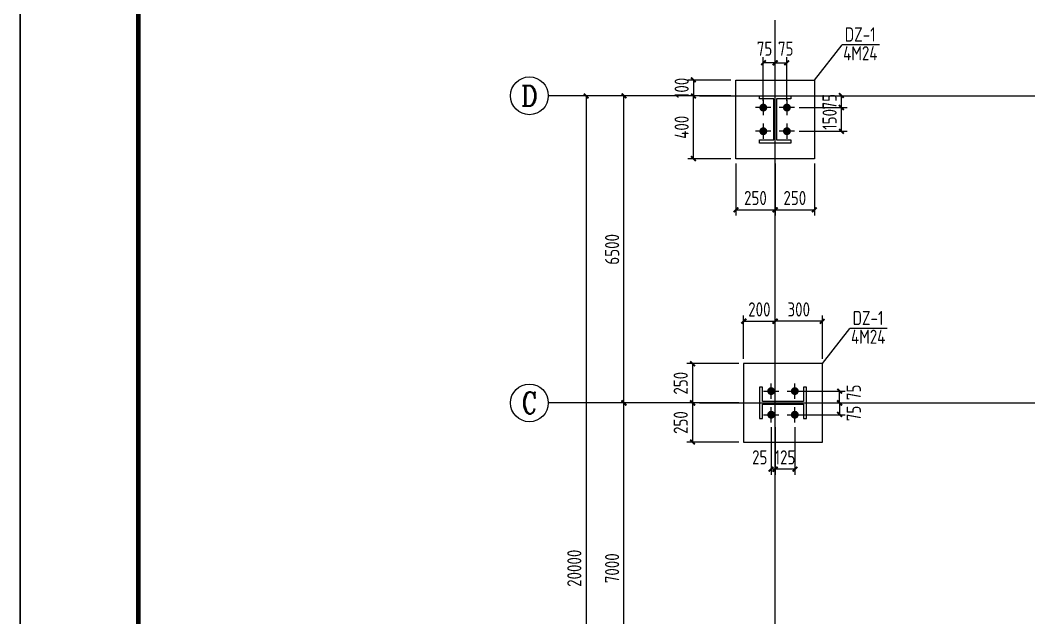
# Model space of a CAD drawing. Header units: millimetres. Extents: x 866561 to 876967, y 40200 to 44891.
# Drawn here: x 868454 to 868667.5, y 40552.2 to 40678.6 of the extents above; entities that cross this region are included whole.
import ezdxf
from ezdxf.enums import TextEntityAlignment as Align

# ---------------------------------------------------------------- set-up
doc = ezdxf.new("R2010")
doc.units = ezdxf.units.MM
doc.header["$LTSCALE"] = 1000
doc.header["$MEASUREMENT"] = 0
doc.linetypes.add('DOTE', pattern=[2.42, 2, -0.2, 0.02, -0.2])
for name, color, linetype in [('AXIS', 3, 'Continuous'), ('AXIS_TEXT', 7, 'Continuous'), ('DIM', 7, 'Continuous'), ('DOTE', 1, 'DOTE'), ('M_Prof', 2, 'Continuous'), ('柱集中标注', 2, 'Continuous'), ('标注', 7, 'Continuous'), ('檩条', 34, 'Continuous')]:
    doc.layers.add(name, color=color, linetype=linetype)
doc.styles.add('_TCH_AXIS', font='COMPLEX', dxfattribs={"bigfont": 'GBCBIG'})
doc.styles.add('COMPLEX', font='COMPLEX')
doc.styles.add('GBHZ', font='gbenor.shx', dxfattribs={"width": 0.9, "bigfont": 'gbcbig.shx'})
doc.dimstyles.new('Y100', dxfattribs={"dimscale": 0, "dimtxt": 3, "dimasz": 0.01, "dimexe": 1.2, "dimexo": 2, "dimgap": 1, "dimtad": 1, "dimdec": 0, "dimlfac": 100, "dimzin": 0, "dimdsep": 46, "dimtxsty": 'GBHZ', "dimblk": 'DX', "dimcen": 0.09, "dimdle": 1, "dimclrd": 7, "dimclre": 7, "dimclrt": 7, "dimadec": 0, "dimazin": 0, "dimtfac": 1, "dimtdec": 0, "dimtix": 1, "dimtmove": 2, "dimatfit": 3, "dimldrblk": 'DX', "dimfxl": 0, "dimtolj": 1, "dimtzin": 0, "dimarcsym": 0})
doc.dimstyles.new('Y30', dxfattribs={"dimscale": 0, "dimtxt": 3, "dimasz": 0.01, "dimexe": 1.2, "dimexo": 1, "dimgap": 1, "dimtad": 1, "dimdec": 0, "dimlfac": 30, "dimzin": 0, "dimdsep": 46, "dimtxsty": 'GBHZ', "dimblk1": 'DX', "dimblk2": 'DX', "dimsah": 1, "dimcen": 0.09, "dimdle": 1, "dimadec": 0, "dimazin": 0, "dimtfac": 1, "dimtdec": 0, "dimtix": 1, "dimtmove": 2, "dimatfit": 3, "dimldrblk": 'DX', "dimfxl": 0, "dimtolj": 1, "dimtzin": 0, "dimarcsym": 0})

# ---------------------------------------------------------------- blocks, each defined once
blk = doc.blocks.new('_AXISO')
blk.add_circle((0, 0), 0.5)
at = {"layer": 'AXIS_TEXT', "style": 'COMPLEX', "width": 1.041667}
blk.add_attdef('A', text='', height=0.56, dxfattribs=at).set_placement((-0.25, -0.28), (0.25, -0.28), align=Align.FIT)
blk = doc.blocks.new('DX')
at = {"color": 0, "linetype": 'ByBlock', "const_width": 40}
blk.add_lwpolyline([(-54, -51), (46, 49)], dxfattribs=at)
blk = doc.blocks.new('*D216')
at = {"layer": 'Defpoints', "color": 0, "transparency": 16777216}
for p in [(868581.77, 40597.64), (868597.77, 40597.64), (868597.77, 40527.64)]:
    blk.add_point(p, dxfattribs=at)
at = {"layer": 'dim', "color": 7, "lineweight": -2, "transparency": 16777216}
for p, q in [((868595.77, 40597.64), (868580.57, 40597.64)), ((868581.77, 40527.65), (868581.77, 40597.63)), ((868595.77, 40527.64), (868580.57, 40527.64))]:
    blk.add_line(p, q, dxfattribs=at)
at = {"layer": 'dim', "color": 7, "lineweight": -2, "transparency": 16777216, "xscale": 0.01, "yscale": 0.01, "zscale": 0.01}
for p, rotation in [((868581.77, 40597.64), 90), ((868581.77, 40527.64), 270)]:
    blk.add_blockref('DX', p, dxfattribs=dict(at, rotation=rotation))
at = {"layer": 'dim', "color": 7, "transparency": 16777216, "insert": (868579.27, 40562.64), "char_height": 3, "attachment_point": 5, "rotation": 90, "style": 'GBHZ'}
blk.add_mtext('\\A1;7000', dxfattribs=at)
blk = doc.blocks.new('*D217')
at = {"layer": 'Defpoints', "color": 0, "transparency": 16777216}
for p in [(868581.77, 40662.64), (868597.77, 40662.64), (868597.77, 40597.64)]:
    blk.add_point(p, dxfattribs=at)
at = {"layer": 'dim', "color": 7, "lineweight": -2, "transparency": 16777216}
for p, q in [((868595.77, 40662.64), (868580.57, 40662.64)), ((868581.77, 40597.65), (868581.77, 40662.63)), ((868595.77, 40597.64), (868580.57, 40597.64))]:
    blk.add_line(p, q, dxfattribs=at)
at = {"layer": 'dim', "color": 7, "lineweight": -2, "transparency": 16777216, "xscale": 0.01, "yscale": 0.01, "zscale": 0.01}
for p, rotation in [((868581.77, 40662.64), 90), ((868581.77, 40597.64), 270)]:
    blk.add_blockref('DX', p, dxfattribs=dict(at, rotation=rotation))
at = {"layer": 'dim', "color": 7, "transparency": 16777216, "insert": (868579.27, 40630.14), "char_height": 3, "attachment_point": 5, "rotation": 90, "style": 'GBHZ'}
blk.add_mtext('\\A1;6500', dxfattribs=at)
blk = doc.blocks.new('*D204')
at = {"layer": 'Defpoints', "color": 0, "transparency": 16777216}
for p in [(868597.77, 40662.64), (868573.77, 40462.64), (868597.77, 40462.64)]:
    blk.add_point(p, dxfattribs=at)
at = {"layer": 'dim', "color": 7, "lineweight": -2, "transparency": 16777216}
for p, q in [((868595.77, 40662.64), (868572.57, 40662.64)), ((868573.77, 40662.63), (868573.77, 40462.65)), ((868595.77, 40462.64), (868572.57, 40462.64))]:
    blk.add_line(p, q, dxfattribs=at)
at = {"layer": 'dim', "color": 7, "lineweight": -2, "transparency": 16777216, "xscale": 0.01, "yscale": 0.01, "zscale": 0.01}
for p, rotation in [((868573.77, 40662.64), 90), ((868573.77, 40462.64), 270)]:
    blk.add_blockref('DX', p, dxfattribs=dict(at, rotation=rotation))
at = {"layer": 'dim', "color": 7, "transparency": 16777216, "insert": (868571.27, 40562.64), "char_height": 3, "attachment_point": 5, "rotation": 90, "style": 'GBHZ'}
blk.add_mtext('\\A1;20000', dxfattribs=at)
blk = doc.blocks.new('*D286')
at = {"layer": 'Defpoints', "color": 0, "transparency": 16777216}
for p in [(868613.77, 40614.92), (868613.77, 40605.97), (868623.77, 40605.97)]:
    blk.add_point(p, dxfattribs=at)
at = {"layer": 'dim', "color": 0, "lineweight": -2, "transparency": 16777216}
for p, q in [((868613.77, 40606.97), (868613.77, 40616.12)), ((868623.77, 40606.97), (868623.77, 40616.12)), ((868623.76, 40614.92), (868613.78, 40614.92))]:
    blk.add_line(p, q, dxfattribs=at)
at = {"layer": 'dim', "color": 0, "lineweight": -2, "transparency": 16777216, "xscale": 0.01, "yscale": 0.01, "zscale": 0.01, "rotation": 180}
blk.add_blockref('DX', (868613.77, 40614.92), dxfattribs=at)
at = {"layer": 'dim', "color": 0, "lineweight": -2, "transparency": 16777216, "xscale": 0.01, "yscale": 0.01, "zscale": 0.01}
blk.add_blockref('DX', (868623.77, 40614.92), dxfattribs=at)
at = {"layer": 'dim', "color": 0, "transparency": 16777216, "insert": (868618.77, 40617.42), "char_height": 3, "attachment_point": 5, "style": 'GBHZ'}
blk.add_mtext('\\A1;300', dxfattribs=at)
blk = doc.blocks.new('*D287')
at = {"layer": 'Defpoints', "color": 0, "transparency": 16777216}
for p in [(868607.1, 40605.97), (868596.29, 40597.64), (868607.1, 40597.64)]:
    blk.add_point(p, dxfattribs=at)
at = {"layer": 'dim', "color": 0, "lineweight": -2, "transparency": 16777216}
for p, q in [((868606.1, 40605.97), (868595.09, 40605.97)), ((868596.29, 40605.96), (868596.29, 40597.65)), ((868606.1, 40597.64), (868595.09, 40597.64))]:
    blk.add_line(p, q, dxfattribs=at)
at = {"layer": 'dim', "color": 0, "lineweight": -2, "transparency": 16777216, "xscale": 0.01, "yscale": 0.01, "zscale": 0.01}
for p, rotation in [((868596.29, 40605.97), 90), ((868596.29, 40597.64), 270)]:
    blk.add_blockref('DX', p, dxfattribs=dict(at, rotation=rotation))
at = {"layer": 'dim', "color": 0, "transparency": 16777216, "insert": (868593.79, 40601.8), "char_height": 3, "attachment_point": 5, "rotation": 90, "style": 'GBHZ'}
blk.add_mtext('\\A1;250', dxfattribs=at)
blk = doc.blocks.new('*D288')
at = {"layer": 'Defpoints', "color": 0, "transparency": 16777216}
for p in [(868607.1, 40597.64), (868596.29, 40589.3), (868607.1, 40589.3)]:
    blk.add_point(p, dxfattribs=at)
at = {"layer": 'dim', "color": 0, "lineweight": -2, "transparency": 16777216}
for p, q in [((868606.1, 40597.64), (868595.09, 40597.64)), ((868596.29, 40597.63), (868596.29, 40589.31)), ((868606.1, 40589.3), (868595.09, 40589.3))]:
    blk.add_line(p, q, dxfattribs=at)
at = {"layer": 'dim', "color": 0, "lineweight": -2, "transparency": 16777216, "xscale": 0.01, "yscale": 0.01, "zscale": 0.01}
for p, rotation in [((868596.29, 40597.64), 90), ((868596.29, 40589.3), 270)]:
    blk.add_blockref('DX', p, dxfattribs=dict(at, rotation=rotation))
at = {"layer": 'dim', "color": 0, "transparency": 16777216, "insert": (868593.79, 40593.47), "char_height": 3, "attachment_point": 5, "rotation": 90, "style": 'GBHZ'}
blk.add_mtext('\\A1;250', dxfattribs=at)
blk = doc.blocks.new('*D289')
at = {"layer": 'Defpoints', "color": 0, "transparency": 16777216}
for p in [(868618.37, 40600.14), (868627.41, 40600.14), (868618.37, 40597.64)]:
    blk.add_point(p, dxfattribs=at)
at = {"layer": 'dim', "color": 0, "lineweight": -2, "transparency": 16777216}
for p, q in [((868619.37, 40600.14), (868628.61, 40600.14)), ((868627.41, 40597.65), (868627.41, 40600.13)), ((868619.37, 40597.64), (868628.61, 40597.64))]:
    blk.add_line(p, q, dxfattribs=at)
at = {"layer": 'dim', "color": 0, "lineweight": -2, "transparency": 16777216, "xscale": 0.01, "yscale": 0.01, "zscale": 0.01}
for p, rotation in [((868627.41, 40600.14), 90), ((868627.41, 40597.64), 270)]:
    blk.add_blockref('DX', p, dxfattribs=dict(at, rotation=rotation))
at = {"layer": 'dim', "color": 0, "transparency": 16777216, "insert": (868630.41, 40599.87), "char_height": 3, "attachment_point": 5, "rotation": 90, "style": 'GBHZ'}
blk.add_mtext('\\A1;75', dxfattribs=at)
blk = doc.blocks.new('*D290')
at = {"layer": 'Defpoints', "color": 0, "transparency": 16777216}
for p in [(868618.37, 40597.64), (868618.37, 40595.14), (868627.41, 40595.14)]:
    blk.add_point(p, dxfattribs=at)
at = {"layer": 'dim', "color": 0, "lineweight": -2, "transparency": 16777216}
for p, q in [((868619.37, 40597.64), (868628.61, 40597.64)), ((868627.41, 40597.63), (868627.41, 40595.15)), ((868619.37, 40595.14), (868628.61, 40595.14))]:
    blk.add_line(p, q, dxfattribs=at)
at = {"layer": 'dim', "color": 0, "lineweight": -2, "transparency": 16777216, "xscale": 0.01, "yscale": 0.01, "zscale": 0.01}
for p, rotation in [((868627.41, 40597.64), 90), ((868627.41, 40595.14), 270)]:
    blk.add_blockref('DX', p, dxfattribs=dict(at, rotation=rotation))
at = {"layer": 'dim', "color": 0, "transparency": 16777216, "insert": (868630.41, 40595.4), "char_height": 3, "attachment_point": 5, "rotation": 90, "style": 'GBHZ'}
blk.add_mtext('\\A1;75', dxfattribs=at)
blk = doc.blocks.new('*D291')
at = {"layer": 'Defpoints', "color": 0, "transparency": 16777216}
for p in [(868613.77, 40593.51), (868617.93, 40593.51), (868613.77, 40583.61)]:
    blk.add_point(p, dxfattribs=at)
at = {"layer": '标注', "color": 0, "lineweight": -2, "transparency": 16777216}
for p, q in [((868613.77, 40592.51), (868613.77, 40582.41)), ((868617.93, 40592.51), (868617.93, 40582.41)), ((868613.76, 40583.61), (868613.75, 40583.61)), ((868617.93, 40583.61), (868613.77, 40583.61)), ((868617.94, 40583.61), (868617.95, 40583.61))]:
    blk.add_line(p, q, dxfattribs=at)
at = {"layer": '标注', "color": 0, "lineweight": -2, "transparency": 16777216, "xscale": 0.01, "yscale": 0.01, "zscale": 0.01}
blk.add_blockref('DX', (868613.77, 40583.61), dxfattribs=at)
at = {"layer": '标注', "color": 0, "lineweight": -2, "transparency": 16777216, "xscale": 0.01, "yscale": 0.01, "zscale": 0.01, "rotation": 180}
blk.add_blockref('DX', (868617.93, 40583.61), dxfattribs=at)
at = {"layer": '标注', "color": 0, "transparency": 16777216, "insert": (868615.85, 40586.11), "char_height": 3, "attachment_point": 5, "style": 'GBHZ'}
blk.add_mtext('\\A1;125', dxfattribs=at)
blk = doc.blocks.new('*D292')
at = {"layer": 'Defpoints', "color": 0, "transparency": 16777216}
for p in [(868612.93, 40593.51), (868613.77, 40593.51), (868612.93, 40583.61)]:
    blk.add_point(p, dxfattribs=at)
at = {"layer": '标注', "color": 0, "lineweight": -2, "transparency": 16777216}
for p, q in [((868612.93, 40592.51), (868612.93, 40582.41)), ((868613.77, 40592.51), (868613.77, 40582.41)), ((868612.92, 40583.61), (868612.91, 40583.61)), ((868613.77, 40583.61), (868612.93, 40583.61)), ((868613.78, 40583.61), (868613.79, 40583.61))]:
    blk.add_line(p, q, dxfattribs=at)
at = {"layer": '标注', "color": 0, "lineweight": -2, "transparency": 16777216, "xscale": 0.01, "yscale": 0.01, "zscale": 0.01}
blk.add_blockref('DX', (868612.93, 40583.61), dxfattribs=at)
at = {"layer": '标注', "color": 0, "lineweight": -2, "transparency": 16777216, "xscale": 0.01, "yscale": 0.01, "zscale": 0.01, "rotation": 180}
blk.add_blockref('DX', (868613.77, 40583.61), dxfattribs=at)
at = {"layer": '标注', "color": 0, "transparency": 16777216, "insert": (868610.51, 40586.11), "char_height": 3, "attachment_point": 5, "style": 'GBHZ'}
blk.add_mtext('\\A1;25', dxfattribs=at)
blk = doc.blocks.new('*D285')
at = {"layer": 'Defpoints', "color": 0, "transparency": 16777216}
for p in [(868613.77, 40614.92), (868607.1, 40605.97), (868613.77, 40605.97)]:
    blk.add_point(p, dxfattribs=at)
at = {"layer": 'dim', "color": 0, "lineweight": -2, "transparency": 16777216}
for p, q in [((868607.1, 40606.97), (868607.1, 40616.12)), ((868613.77, 40606.97), (868613.77, 40616.12)), ((868607.11, 40614.92), (868613.76, 40614.92))]:
    blk.add_line(p, q, dxfattribs=at)
at = {"layer": 'dim', "color": 0, "lineweight": -2, "transparency": 16777216, "xscale": 0.01, "yscale": 0.01, "zscale": 0.01, "rotation": 180}
blk.add_blockref('DX', (868607.1, 40614.92), dxfattribs=at)
at = {"layer": 'dim', "color": 0, "lineweight": -2, "transparency": 16777216, "xscale": 0.01, "yscale": 0.01, "zscale": 0.01}
blk.add_blockref('DX', (868613.77, 40614.92), dxfattribs=at)
at = {"layer": 'dim', "color": 0, "transparency": 16777216, "insert": (868610.43, 40617.42), "char_height": 3, "attachment_point": 5, "style": 'GBHZ'}
blk.add_mtext('\\A1;200', dxfattribs=at)
blk = doc.blocks.new('*D293')
at = {"layer": 'Defpoints', "color": 0, "transparency": 16777216}
for p in [(868596.49, 40662.64), (868605.43, 40662.64), (868605.43, 40649.3)]:
    blk.add_point(p, dxfattribs=at)
at = {"layer": 'dim', "color": 0, "lineweight": -2, "transparency": 16777216}
for p, q in [((868604.43, 40662.64), (868595.29, 40662.64)), ((868596.49, 40649.31), (868596.49, 40662.63)), ((868604.43, 40649.3), (868595.29, 40649.3))]:
    blk.add_line(p, q, dxfattribs=at)
at = {"layer": 'dim', "color": 0, "lineweight": -2, "transparency": 16777216, "xscale": 0.01, "yscale": 0.01, "zscale": 0.01}
for p, rotation in [((868596.49, 40662.64), 90), ((868596.49, 40649.3), 270)]:
    blk.add_blockref('DX', p, dxfattribs=dict(at, rotation=rotation))
at = {"layer": 'dim', "color": 0, "transparency": 16777216, "insert": (868593.99, 40655.97), "char_height": 3, "attachment_point": 5, "rotation": 90, "style": 'GBHZ'}
blk.add_mtext('\\A1;400', dxfattribs=at)
blk = doc.blocks.new('*D294')
at = {"layer": 'Defpoints', "color": 0, "transparency": 16777216}
for p in [(868605.43, 40649.3), (868613.77, 40649.3), (868613.77, 40638.5)]:
    blk.add_point(p, dxfattribs=at)
at = {"layer": 'dim', "color": 0, "lineweight": -2, "transparency": 16777216}
for p, q in [((868605.43, 40648.3), (868605.43, 40637.3)), ((868613.77, 40648.3), (868613.77, 40637.3)), ((868605.44, 40638.5), (868613.76, 40638.5))]:
    blk.add_line(p, q, dxfattribs=at)
at = {"layer": 'dim', "color": 0, "lineweight": -2, "transparency": 16777216, "xscale": 0.01, "yscale": 0.01, "zscale": 0.01, "rotation": 180}
blk.add_blockref('DX', (868605.43, 40638.5), dxfattribs=at)
at = {"layer": 'dim', "color": 0, "lineweight": -2, "transparency": 16777216, "xscale": 0.01, "yscale": 0.01, "zscale": 0.01}
blk.add_blockref('DX', (868613.77, 40638.5), dxfattribs=at)
at = {"layer": 'dim', "color": 0, "transparency": 16777216, "insert": (868609.6, 40641), "char_height": 3, "attachment_point": 5, "style": 'GBHZ'}
blk.add_mtext('\\A1;250', dxfattribs=at)
blk = doc.blocks.new('*D295')
at = {"layer": 'Defpoints', "color": 0, "transparency": 16777216}
for p in [(868613.77, 40649.3), (868622.1, 40649.3), (868622.1, 40638.5)]:
    blk.add_point(p, dxfattribs=at)
at = {"layer": 'dim', "color": 0, "lineweight": -2, "transparency": 16777216}
for p, q in [((868613.77, 40648.3), (868613.77, 40637.3)), ((868622.1, 40648.3), (868622.1, 40637.3)), ((868613.78, 40638.5), (868622.09, 40638.5))]:
    blk.add_line(p, q, dxfattribs=at)
at = {"layer": 'dim', "color": 0, "lineweight": -2, "transparency": 16777216, "xscale": 0.01, "yscale": 0.01, "zscale": 0.01, "rotation": 180}
blk.add_blockref('DX', (868613.77, 40638.5), dxfattribs=at)
at = {"layer": 'dim', "color": 0, "lineweight": -2, "transparency": 16777216, "xscale": 0.01, "yscale": 0.01, "zscale": 0.01}
blk.add_blockref('DX', (868622.1, 40638.5), dxfattribs=at)
at = {"layer": 'dim', "color": 0, "transparency": 16777216, "insert": (868617.93, 40641), "char_height": 3, "attachment_point": 5, "style": 'GBHZ'}
blk.add_mtext('\\A1;250', dxfattribs=at)
blk = doc.blocks.new('*D296')
at = {"layer": 'Defpoints', "color": 0, "transparency": 16777216}
for p in [(868611.27, 40669.61), (868611.27, 40660.57), (868613.77, 40660.57)]:
    blk.add_point(p, dxfattribs=at)
at = {"layer": 'dim', "color": 0, "lineweight": -2, "transparency": 16777216}
for p, q in [((868611.27, 40661.57), (868611.27, 40670.81)), ((868613.76, 40669.61), (868611.28, 40669.61)), ((868613.77, 40661.57), (868613.77, 40670.81))]:
    blk.add_line(p, q, dxfattribs=at)
at = {"layer": 'dim', "color": 0, "lineweight": -2, "transparency": 16777216, "xscale": 0.01, "yscale": 0.01, "zscale": 0.01, "rotation": 180}
blk.add_blockref('DX', (868611.27, 40669.61), dxfattribs=at)
at = {"layer": 'dim', "color": 0, "lineweight": -2, "transparency": 16777216, "xscale": 0.01, "yscale": 0.01, "zscale": 0.01}
blk.add_blockref('DX', (868613.77, 40669.61), dxfattribs=at)
at = {"layer": 'dim', "color": 0, "transparency": 16777216, "insert": (868611.53, 40672.61), "char_height": 3, "attachment_point": 5, "style": 'GBHZ'}
blk.add_mtext('\\A1;75', dxfattribs=at)
blk = doc.blocks.new('*D297')
at = {"layer": 'Defpoints', "color": 0, "transparency": 16777216}
for p in [(868616.27, 40669.61), (868613.77, 40660.57), (868616.27, 40660.57)]:
    blk.add_point(p, dxfattribs=at)
at = {"layer": 'dim', "color": 0, "lineweight": -2, "transparency": 16777216}
for p, q in [((868613.77, 40661.57), (868613.77, 40670.81)), ((868613.78, 40669.61), (868616.26, 40669.61)), ((868616.27, 40661.57), (868616.27, 40670.81))]:
    blk.add_line(p, q, dxfattribs=at)
at = {"layer": 'dim', "color": 0, "lineweight": -2, "transparency": 16777216, "xscale": 0.01, "yscale": 0.01, "zscale": 0.01, "rotation": 180}
blk.add_blockref('DX', (868613.77, 40669.61), dxfattribs=at)
at = {"layer": 'dim', "color": 0, "lineweight": -2, "transparency": 16777216, "xscale": 0.01, "yscale": 0.01, "zscale": 0.01}
blk.add_blockref('DX', (868616.27, 40669.61), dxfattribs=at)
at = {"layer": 'dim', "color": 0, "transparency": 16777216, "insert": (868616.01, 40672.61), "char_height": 3, "attachment_point": 5, "style": 'GBHZ'}
blk.add_mtext('\\A1;75', dxfattribs=at)
blk = doc.blocks.new('*D298')
at = {"layer": 'Defpoints', "color": 0, "transparency": 16777216}
for p in [(868617.89, 40660.14), (868627.79, 40660.14), (868617.89, 40655.14)]:
    blk.add_point(p, dxfattribs=at)
at = {"layer": '标注', "color": 0, "lineweight": -2, "transparency": 16777216}
for p, q in [((868618.89, 40660.14), (868628.99, 40660.14)), ((868627.79, 40660.15), (868627.79, 40660.16)), ((868627.79, 40655.14), (868627.79, 40660.14)), ((868618.89, 40655.14), (868628.99, 40655.14)), ((868627.79, 40655.13), (868627.79, 40655.12))]:
    blk.add_line(p, q, dxfattribs=at)
at = {"layer": '标注', "color": 0, "lineweight": -2, "transparency": 16777216, "xscale": 0.01, "yscale": 0.01, "zscale": 0.01}
for p, rotation in [((868627.79, 40660.14), 270), ((868627.79, 40655.14), 90)]:
    blk.add_blockref('DX', p, dxfattribs=dict(at, rotation=rotation))
at = {"layer": '标注', "color": 0, "transparency": 16777216, "insert": (868625.29, 40657.64), "char_height": 3, "attachment_point": 5, "rotation": 90, "style": 'GBHZ'}
blk.add_mtext('\\A1;150', dxfattribs=at)
blk = doc.blocks.new('*D299')
at = {"layer": 'Defpoints', "color": 0, "transparency": 16777216}
for p in [(868617.89, 40662.64), (868627.79, 40662.64), (868617.89, 40660.14)]:
    blk.add_point(p, dxfattribs=at)
at = {"layer": '标注', "color": 0, "lineweight": -2, "transparency": 16777216}
for p, q in [((868618.89, 40662.64), (868628.99, 40662.64)), ((868627.79, 40662.65), (868627.79, 40662.66)), ((868627.79, 40660.14), (868627.79, 40662.64)), ((868618.89, 40660.14), (868628.99, 40660.14)), ((868627.79, 40660.13), (868627.79, 40660.12))]:
    blk.add_line(p, q, dxfattribs=at)
at = {"layer": '标注', "color": 0, "lineweight": -2, "transparency": 16777216, "xscale": 0.01, "yscale": 0.01, "zscale": 0.01}
for p, rotation in [((868627.79, 40662.64), 270), ((868627.79, 40660.14), 90)]:
    blk.add_blockref('DX', p, dxfattribs=dict(at, rotation=rotation))
at = {"layer": '标注', "color": 0, "transparency": 16777216, "insert": (868625.29, 40661.39), "char_height": 3, "attachment_point": 5, "rotation": 90, "style": 'GBHZ'}
blk.add_mtext('\\A1;75', dxfattribs=at)
blk = doc.blocks.new('*D309')
at = {"layer": 'Defpoints', "color": 0, "transparency": 16777216}
for p in [(868605.43, 40665.97), (868596.49, 40662.64), (868605.43, 40662.64)]:
    blk.add_point(p, dxfattribs=at)
at = {"layer": 'dim', "color": 0, "lineweight": -2, "transparency": 16777216}
for p, q in [((868604.43, 40665.97), (868595.29, 40665.97)), ((868596.49, 40665.98), (868596.49, 40665.99)), ((868596.49, 40665.97), (868596.49, 40662.64)), ((868604.43, 40662.64), (868595.29, 40662.64)), ((868596.49, 40662.63), (868596.49, 40662.62))]:
    blk.add_line(p, q, dxfattribs=at)
at = {"layer": 'dim', "color": 0, "lineweight": -2, "transparency": 16777216, "xscale": 0.01, "yscale": 0.01, "zscale": 0.01}
for p, rotation in [((868596.49, 40665.97), 270), ((868596.49, 40662.64), 90)]:
    blk.add_blockref('DX', p, dxfattribs=dict(at, rotation=rotation))
at = {"layer": 'dim', "color": 0, "transparency": 16777216, "insert": (868593.99, 40664.3), "char_height": 3, "attachment_point": 5, "rotation": 90, "style": 'GBHZ'}
blk.add_mtext('\\A1;100', dxfattribs=at)

msp = doc.modelspace()

# ---------------------------------------------------------------- linework, layer by layer
for p, q in [((868454.005, 40201.355), (868454.005, 40795.355)), ((868454.005, 40795.355), (868454.005, 40201.355)), ((868611.267, 40661.762), (868611.267, 40658.512)), ((868616.267, 40661.762), (868616.267, 40658.512)), ((868612.892, 40660.137), (868609.642, 40660.137)), ((868617.892, 40660.137), (868614.642, 40660.137)), ((868611.267, 40656.762), (868611.267, 40653.512)), ((868616.267, 40656.762), (868616.267, 40653.512)), ((868612.892, 40655.137), (868609.642, 40655.137)), ((868617.892, 40655.137), (868614.642, 40655.137)), ((868612.934, 40598.512), (868612.934, 40601.762)), ((868617.934, 40598.512), (868617.934, 40601.762)), ((868611.309, 40600.137), (868614.559, 40600.137)), ((868616.309, 40600.137), (868619.559, 40600.137)), ((868612.934, 40593.512), (868612.934, 40596.762)), ((868617.934, 40593.512), (868617.934, 40596.762)), ((868611.309, 40595.137), (868614.559, 40595.137)), ((868616.309, 40595.137), (868619.559, 40595.137))]:
    msp.add_line(p, q)
at = {"color": 0, "const_width": 1}
msp.add_lwpolyline([(869285.005, 40211.355), (868479.005, 40211.355), (868479.005, 40785.355), (869285.005, 40785.355)], close=True, dxfattribs=at)
for points in [[(868622.1, 40665.97), (868622.1, 40649.304), (868605.434, 40649.304), (868605.434, 40665.97)], [(868607.1, 40589.304), (868623.767, 40589.304), (868623.767, 40605.97), (868607.1, 40605.97)]]:
    msp.add_lwpolyline(points, close=True)
at = {"layer": 'AXIS', "color": 0}
for p, q in [((868597.767, 40662.637), (868565.767, 40662.637)), ((868597.767, 40597.637), (868565.767, 40597.637))]:
    msp.add_line(p, q, dxfattribs=at)
at = {"layer": 'dim', "const_width": 0.833}
for points in [[(868610.85, 40660.137, -1), (868611.684, 40660.137, -1)], [(868615.85, 40660.137, -1), (868616.684, 40660.137, -1)], [(868610.85, 40655.137, -1), (868611.684, 40655.137, -1)], [(868615.85, 40655.137, -1), (868616.684, 40655.137, -1)], [(868612.934, 40600.554, 1), (868612.934, 40599.72, 1)], [(868617.934, 40600.554, 1), (868617.934, 40599.72, 1)], [(868612.934, 40595.554, 1), (868612.934, 40594.72, 1)], [(868617.934, 40595.554, 1), (868617.934, 40594.72, 1)]]:
    msp.add_lwpolyline(points, format="xyb", close=True, dxfattribs=at)
at = {"layer": 'DOTE', "linetype": 'DOTE'}
for p, q in [((868613.767, 40446.637), (868613.767, 40678.637)), ((868597.767, 40662.637), (869109.767, 40662.637)), ((868597.767, 40597.637), (869109.767, 40597.637))]:
    msp.add_line(p, q, dxfattribs=at)
at = {"layer": 'M_Prof'}
for points in [[(868610.434, 40662.637), (868617.1, 40662.637), (868617.1, 40661.97), (868614.067, 40661.97), (868614.067, 40653.304), (868617.1, 40653.304), (868617.1, 40652.637), (868610.434, 40652.637), (868610.434, 40653.304), (868613.467, 40653.304), (868613.467, 40661.97), (868610.434, 40661.97)], [(868610.434, 40600.97), (868610.434, 40594.304), (868611.1, 40594.304), (868611.1, 40597.337), (868619.767, 40597.337), (868619.767, 40594.304), (868620.434, 40594.304), (868620.434, 40600.97), (868619.767, 40600.97), (868619.767, 40597.937), (868611.1, 40597.937), (868611.1, 40600.97)]]:
    msp.add_lwpolyline(points, close=True, dxfattribs=at)
at = {"layer": '檩条'}
for p, q in [((868622.1, 40665.97), (868627.923, 40673.39)), ((868635.821, 40673.39), (868627.923, 40673.39)), ((868623.767, 40605.97), (868629.59, 40613.39)), ((868637.487, 40613.39), (868629.59, 40613.39))]:
    msp.add_line(p, q, dxfattribs=at)

# ---------------------------------------------------------------- block references
at = {"layer": 'AXIS', "color": 0}
ref = msp.add_blockref('_AXISO', (868561.767, 40662.637), dxfattribs=dict(at, xscale=8, yscale=8, zscale=8))
ref.add_attrib('A', 'D', dxfattribs={"layer": 'AXIS_TEXT', "color": 0, "height": 4.353, "style": '_TCH_AXIS'}).set_placement((868560.005, 40660.461), (868563.529, 40660.461), align=Align.FIT)
ref = msp.add_blockref('_AXISO', (868561.767, 40597.637), dxfattribs=dict(at, xscale=8, yscale=8, zscale=8))
ref.add_attrib('A', 'C', dxfattribs={"layer": 'AXIS_TEXT', "color": 0, "height": 4.557, "style": '_TCH_AXIS'}).set_placement((868560.139, 40595.358), (868563.394, 40595.358), align=Align.FIT)

# ---------------------------------------------------------------- texts
at = {"layer": '柱集中标注', "style": 'GBHZ', "width": 0.9}
for s, p in [('DZ-1', (868628.505, 40674.111)), ('4M24', (868628.164, 40670.139)), ('DZ-1', (868630.171, 40614.111)), ('4M24', (868629.831, 40610.139))]:
    msp.add_text(s, height=3, dxfattribs=at).set_placement(p)

# ---------------------------------------------------------------- dimensions: what is measured, and where the dimension line sits
at = {"layer": 'dim'}
dim = msp.add_linear_dim(base=(868611.267, 40669.615), p1=(868613.767, 40660.571), p2=(868611.267, 40660.571), dimstyle='Y30', override={"dimscale": 1}, dxfattribs=at)
dim.commit()
dim.dimension.update_dxf_attribs({"geometry": '*D296', "text_midpoint": (868611.529, 40672.609), "dimtype": 160})
for base, p1, p2, angle, picture, middle in [((868616.267, 40669.615), (868613.767, 40660.571), (868616.267, 40660.571), 180, '*D297', (868616.005, 40672.609)), ((868627.412, 40600.137), (868618.368, 40597.637), (868618.368, 40600.137), 270, '*D289', (868630.405, 40599.875)), ((868627.412, 40595.137), (868618.368, 40597.637), (868618.368, 40595.137), 90, '*D290', (868630.405, 40595.399))]:
    dim = msp.add_linear_dim(base=base, p1=p1, p2=p2, angle=angle, dimstyle='Y30', override={"dimscale": 1}, dxfattribs=at)
    dim.commit()
    dim.dimension.update_dxf_attribs({"geometry": picture, "text_midpoint": middle, "dimtype": 160})
for base, p1, p2, angle, dimstyle, override, picture, middle in [((868596.488, 40662.637), (868605.434, 40665.97), (868605.434, 40662.637), 270, 'Y30', {"dimscale": 1}, '*D309', (868593.988, 40664.304)), ((868573.767, 40462.637), (868597.767, 40662.637), (868597.767, 40462.637), 90, 'Y100', {"dimscale": 1, "dimfxl": 2}, '*D204', (868571.267, 40562.637)), ((868581.767, 40662.637), (868597.767, 40597.637), (868597.767, 40662.637), 90, 'Y100', {"dimscale": 1, "dimfxl": 2}, '*D217', (868579.267, 40630.137)), ((868596.488, 40662.637), (868605.434, 40649.304), (868605.434, 40662.637), 90, 'Y30', {"dimscale": 1}, '*D293', (868593.988, 40655.97)), ((868613.767, 40614.916), (868623.767, 40605.97), (868613.767, 40605.97), 180, 'Y30', {"dimscale": 1}, '*D286', (868618.767, 40617.416)), ((868596.293, 40597.637), (868607.1, 40605.97), (868607.1, 40597.637), 270, 'Y30', {"dimscale": 1}, '*D287', (868593.793, 40601.804)), ((868581.767, 40597.637), (868597.767, 40527.637), (868597.767, 40597.637), 90, 'Y100', {"dimscale": 1, "dimfxl": 2}, '*D216', (868579.267, 40562.637)), ((868596.293, 40589.304), (868607.1, 40597.637), (868607.1, 40589.304), 270, 'Y30', {"dimscale": 1}, '*D288', (868593.793, 40593.47))]:
    dim = msp.add_linear_dim(base=base, p1=p1, p2=p2, angle=angle, dimstyle=dimstyle, override=override, dxfattribs=at)
    dim.commit()
    dim.dimension.update_dxf_attribs({"geometry": picture, "text_midpoint": middle})
for base, p1, p2, picture, middle in [((868613.767, 40638.496), (868605.434, 40649.304), (868613.767, 40649.304), '*D294', (868609.6, 40640.996)), ((868622.1, 40638.496), (868613.767, 40649.304), (868622.1, 40649.304), '*D295', (868617.934, 40640.996)), ((868613.767, 40614.916), (868607.1, 40605.97), (868613.767, 40605.97), '*D285', (868610.434, 40617.416))]:
    dim = msp.add_linear_dim(base=base, p1=p1, p2=p2, dimstyle='Y30', override={"dimscale": 1}, dxfattribs=at)
    dim.commit()
    dim.dimension.update_dxf_attribs({"geometry": picture, "text_midpoint": middle})
at = {"layer": '标注'}
for base, p1, p2, picture, middle in [((868627.795, 40662.637), (868617.892, 40660.137), (868617.892, 40662.637), '*D299', (868625.295, 40661.387)), ((868627.795, 40660.137), (868617.892, 40655.137), (868617.892, 40660.137), '*D298', (868625.295, 40657.637))]:
    dim = msp.add_linear_dim(base=base, p1=p1, p2=p2, angle=270, dimstyle='Y30', override={"dimscale": 1}, dxfattribs=at)
    dim.commit()
    dim.dimension.update_dxf_attribs({"geometry": picture, "text_midpoint": middle})
dim = msp.add_linear_dim(base=(868612.934, 40583.609), p1=(868613.767, 40593.512), p2=(868612.934, 40593.512), dimstyle='Y30', override={"dimscale": 1}, dxfattribs=at)
dim.commit()
dim.dimension.update_dxf_attribs({"geometry": '*D292', "text_midpoint": (868610.507, 40586.109), "dimtype": 160})
dim = msp.add_linear_dim(base=(868613.767, 40583.609), p1=(868617.934, 40593.512), p2=(868613.767, 40593.512), dimstyle='Y30', override={"dimscale": 1}, dxfattribs=at)
dim.commit()
dim.dimension.update_dxf_attribs({"geometry": '*D291', "text_midpoint": (868615.85, 40586.109)})

doc.saveas('drawing.dxf')
